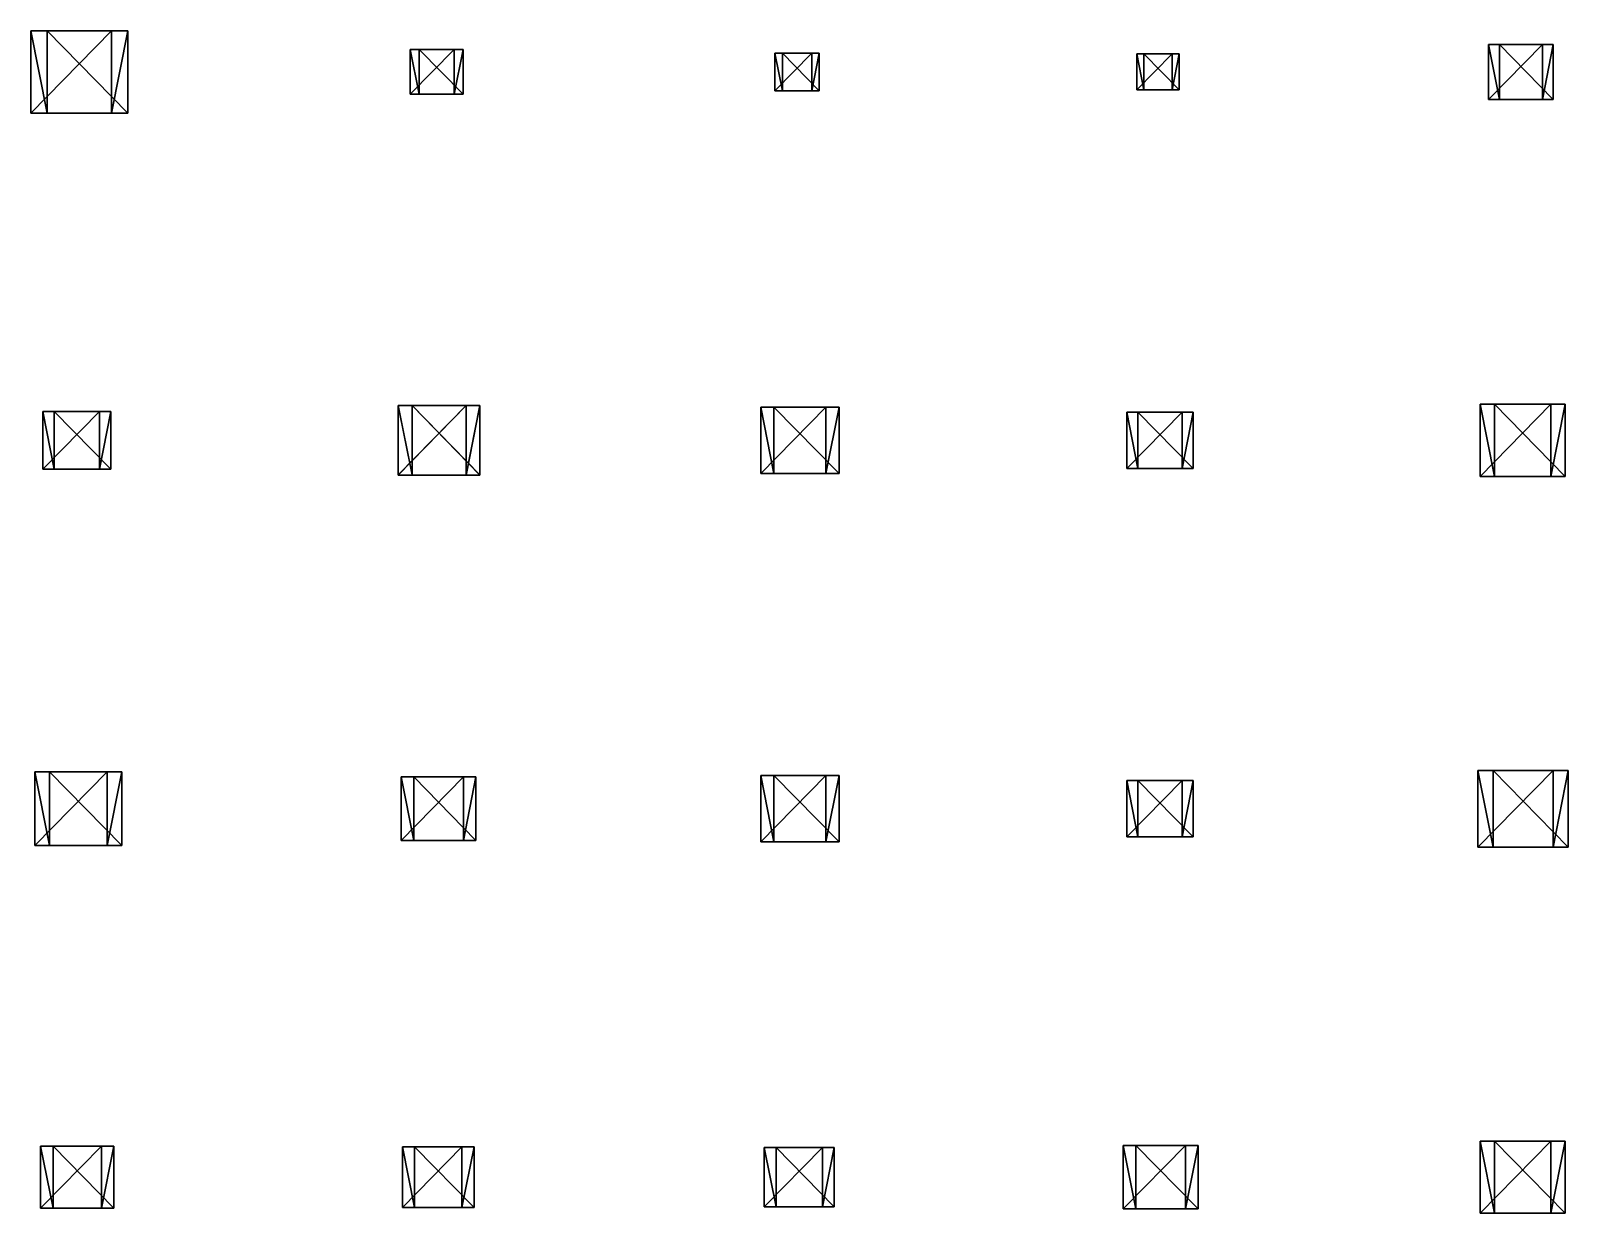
# Model space of a CAD drawing. Header units: metres. Extents: x -316 to 301, y -240 to 227.
# Drawn here: x -66.2 to 8.9, y 163.2 to 221 of the extents above; entities that cross this region are included whole.
import ezdxf

# ---------------------------------------------------------------- set-up
doc = ezdxf.new("R2010")
doc.units = ezdxf.units.M

msp = doc.modelspace()

# ---------------------------------------------------------------- linework, layer by layer
for points in [[(-66.174286, 216.98824, -467.14523), (-66.174286, 221.01176, -467.14523), (-62.23096, 221.01176, -467.94458), (-62.23086, 221.01187, -467.9445)], [(-65.37494, 216.98824, -463.2019), (-65.37494, 221.01176, -463.2019), (-66.174286, 221.01176, -467.14523), (-66.17419, 221.01187, -467.14514)], [(-66.174286, 221.01176, -467.14523), (-65.37494, 221.01176, -463.2019), (-61.43161, 221.01176, -464.00125), (-61.43151, 221.01187, -464.00116)], [(-61.43161, 221.01176, -464.00125), (-62.23096, 221.01176, -467.94458), (-66.174286, 221.01176, -467.14523), (-66.17419, 221.01187, -467.14514)], [(-62.23096, 221.01176, -467.94458), (-62.23096, 216.98824, -467.94458), (-66.174286, 216.98824, -467.14523), (-66.17419, 216.98834, -467.14514)], [(-66.174286, 221.01176, -467.14523), (-66.174286, 216.98824, -467.14523), (-65.37494, 216.98824, -463.2019), (-65.37484, 216.98834, -463.2018)], [(-61.43161, 216.98824, -464.00125), (-61.43161, 221.01176, -464.00125), (-65.37494, 221.01176, -463.2019), (-65.37484, 221.01187, -463.2018)], [(-65.37494, 221.01176, -463.2019), (-65.37494, 216.98824, -463.2019), (-61.43161, 216.98824, -464.00125), (-61.43151, 216.98834, -464.00116)], [(-62.23096, 216.98824, -467.94458), (-62.23096, 221.01176, -467.94458), (-61.43161, 221.01176, -464.00125), (-61.43151, 221.01187, -464.00116)], [(-61.43161, 221.01176, -464.00125), (-61.43161, 216.98824, -464.00125), (-62.23096, 216.98824, -467.94458), (-62.23086, 216.98834, -467.9445)], [(-47.63373, 217.90588, -470.9036), (-47.63373, 220.09412, -470.9036), (-45.489113, 220.09412, -471.33832), (-45.489014, 220.09422, -471.33823)], [(-47.198997, 217.90588, -468.75897), (-47.198997, 220.09412, -468.75897), (-47.63373, 220.09412, -470.9036), (-47.633633, 220.09422, -470.9035)], [(-47.63373, 220.09412, -470.9036), (-47.198997, 220.09412, -468.75897), (-45.05438, 220.09412, -469.1937), (-45.05428, 220.09422, -469.1936)], [(-45.05438, 220.09412, -469.1937), (-45.489113, 220.09412, -471.33832), (-47.63373, 220.09412, -470.9036), (-47.633633, 220.09422, -470.9035)], [(-45.489113, 220.09412, -471.33832), (-45.489113, 217.90588, -471.33832), (-47.63373, 217.90588, -470.9036), (-47.633633, 217.90599, -470.9035)], [(-47.63373, 220.09412, -470.9036), (-47.63373, 217.90588, -470.9036), (-47.198997, 217.90588, -468.75897), (-47.1989, 217.90599, -468.75888)], [(-45.05438, 217.90588, -469.1937), (-45.05438, 220.09412, -469.1937), (-47.198997, 220.09412, -468.75897), (-47.1989, 220.09422, -468.75888)], [(-47.198997, 220.09412, -468.75897), (-47.198997, 217.90588, -468.75897), (-45.05438, 217.90588, -469.1937), (-45.05428, 217.90599, -469.1936)], [(-45.489113, 217.90588, -471.33832), (-45.489113, 220.09412, -471.33832), (-45.05438, 220.09412, -469.1937), (-45.05428, 220.09422, -469.1936)], [(-45.05438, 220.09412, -469.1937), (-45.05438, 217.90588, -469.1937), (-45.489113, 217.90588, -471.33832), (-45.489014, 217.90599, -471.33823)], [(5.0477386, 217.65883, -481.58264), (5.0477386, 220.34117, -481.58264), (7.6766233, 220.34117, -482.11554), (7.6767235, 220.34128, -482.11545)], [(5.58064, 217.65883, -478.95374), (5.58064, 220.34117, -478.95374), (5.0477386, 220.34117, -481.58264), (5.0478387, 220.34128, -481.58255)], [(5.0477386, 220.34117, -481.58264), (5.58064, 220.34117, -478.95374), (8.209524, 220.34117, -479.48663), (8.209624, 220.34128, -479.48654)], [(8.209524, 220.34117, -479.48663), (7.6766233, 220.34117, -482.11554), (5.0477386, 220.34117, -481.58264), (5.0478387, 220.34128, -481.58255)], [(7.6766233, 220.34117, -482.11554), (7.6766233, 217.65883, -482.11554), (5.0477386, 217.65883, -481.58264), (5.0478387, 217.65894, -481.58255)], [(5.0477386, 220.34117, -481.58264), (5.0477386, 217.65883, -481.58264), (5.58064, 217.65883, -478.95374), (5.58074, 217.65894, -478.95364)], [(8.209524, 217.65883, -479.48663), (8.209524, 220.34117, -479.48663), (5.58064, 220.34117, -478.95374), (5.58074, 220.34128, -478.95364)], [(5.58064, 220.34117, -478.95374), (5.58064, 217.65883, -478.95374), (8.209524, 217.65883, -479.48663), (8.209624, 217.65894, -479.48654)], [(7.6766233, 217.65883, -482.11554), (7.6766233, 220.34117, -482.11554), (8.209524, 220.34117, -479.48663), (8.209624, 220.34128, -479.48654)], [(8.209524, 220.34117, -479.48663), (8.209524, 217.65883, -479.48663), (7.6766233, 217.65883, -482.11554), (7.6767235, 217.65894, -482.11545)], [(-29.819578, 218.08235, -474.51468), (-29.819578, 219.91765, -474.51468), (-28.020868, 219.91765, -474.8793), (-28.02077, 219.91776, -474.8792)], [(-29.454962, 218.08235, -472.71597), (-29.454962, 219.91765, -472.71597), (-29.819578, 219.91765, -474.51468), (-29.819479, 219.91776, -474.5146)], [(-29.819578, 219.91765, -474.51468), (-29.454962, 219.91765, -472.71597), (-27.656252, 219.91765, -473.0806), (-27.656153, 219.91776, -473.0805)], [(-27.656252, 219.91765, -473.0806), (-28.020868, 219.91765, -474.8793), (-29.819578, 219.91765, -474.51468), (-29.819479, 219.91776, -474.5146)], [(-28.020868, 219.91765, -474.8793), (-28.020868, 218.08235, -474.8793), (-29.819578, 218.08235, -474.51468), (-29.819479, 218.08246, -474.5146)], [(-29.819578, 219.91765, -474.51468), (-29.819578, 218.08235, -474.51468), (-29.454962, 218.08235, -472.71597), (-29.454863, 218.08246, -472.71588)], [(-27.656252, 218.08235, -473.0806), (-27.656252, 219.91765, -473.0806), (-29.454962, 219.91765, -472.71597), (-29.454863, 219.91776, -472.71588)], [(-29.454962, 219.91765, -472.71597), (-29.454962, 218.08235, -472.71597), (-27.656252, 218.08235, -473.0806), (-27.656153, 218.08246, -473.0805)], [(-28.020868, 218.08235, -474.8793), (-28.020868, 219.91765, -474.8793), (-27.656252, 219.91765, -473.0806), (-27.656153, 219.91776, -473.0805)], [(-27.656252, 219.91765, -473.0806), (-27.656252, 218.08235, -473.0806), (-28.020868, 218.08235, -474.8793), (-28.02077, 218.08246, -474.8792)], [(-12.14379, 218.11765, -478.09772), (-12.14379, 219.88235, -478.09772), (-10.414261, 219.88235, -478.44833), (-10.414161, 219.88246, -478.44824)], [(-11.793198, 218.11765, -476.3682), (-11.793198, 219.88235, -476.3682), (-12.14379, 219.88235, -478.09772), (-12.14369, 219.88246, -478.09763)], [(-12.14379, 219.88235, -478.09772), (-11.793198, 219.88235, -476.3682), (-10.063668, 219.88235, -476.7188), (-10.063568, 219.88246, -476.71872)], [(-10.063668, 219.88235, -476.7188), (-10.414261, 219.88235, -478.44833), (-12.14379, 219.88235, -478.09772), (-12.14369, 219.88246, -478.09763)], [(-10.414261, 219.88235, -478.44833), (-10.414261, 218.11765, -478.44833), (-12.14379, 218.11765, -478.09772), (-12.14369, 218.11775, -478.09763)], [(-12.14379, 219.88235, -478.09772), (-12.14379, 218.11765, -478.09772), (-11.793198, 218.11765, -476.3682), (-11.7930975, 218.11775, -476.3681)], [(-10.063668, 218.11765, -476.7188), (-10.063668, 219.88235, -476.7188), (-11.793198, 219.88235, -476.3682), (-11.7930975, 219.88246, -476.3681)], [(-11.793198, 219.88235, -476.3682), (-11.793198, 218.11765, -476.3682), (-10.063668, 218.11765, -476.7188), (-10.063568, 218.11775, -476.71872)], [(-10.414261, 218.11765, -478.44833), (-10.414261, 219.88235, -478.44833), (-10.063668, 219.88235, -476.7188), (-10.063568, 219.88246, -476.71872)], [(-10.063668, 219.88235, -476.7188), (-10.063668, 218.11765, -476.7188), (-10.414261, 218.11765, -478.44833), (-10.414161, 218.11775, -478.44824)], [(-47.198997, 217.90588, -468.75897), (-47.63373, 217.90588, -470.9036), (-45.489113, 217.90588, -471.33832), (-45.489014, 217.90599, -471.33823)], [(-45.489113, 217.90588, -471.33832), (-45.05438, 217.90588, -469.1937), (-47.198997, 217.90588, -468.75897), (-47.1989, 217.90599, -468.75888)], [(-29.454962, 218.08235, -472.71597), (-29.819578, 218.08235, -474.51468), (-28.020868, 218.08235, -474.8793), (-28.02077, 218.08246, -474.8792)], [(-28.020868, 218.08235, -474.8793), (-27.656252, 218.08235, -473.0806), (-29.454962, 218.08235, -472.71597), (-29.454863, 218.08246, -472.71588)], [(-11.793198, 218.11765, -476.3682), (-12.14379, 218.11765, -478.09772), (-10.414261, 218.11765, -478.44833), (-10.414161, 218.11775, -478.44824)], [(-10.414261, 218.11765, -478.44833), (-10.063668, 218.11765, -476.7188), (-11.793198, 218.11765, -476.3682), (-11.7930975, 218.11775, -476.3681)], [(5.58064, 217.65883, -478.95374), (5.0477386, 217.65883, -481.58264), (7.6766233, 217.65883, -482.11554), (7.6767235, 217.65894, -482.11545)], [(7.6766233, 217.65883, -482.11554), (8.209524, 217.65883, -479.48663), (5.58064, 217.65883, -478.95374), (5.58074, 217.65894, -478.95364)], [(-65.37494, 216.98824, -463.2019), (-66.174286, 216.98824, -467.14523), (-62.23096, 216.98824, -467.94458), (-62.23086, 216.98834, -467.9445)], [(-62.23096, 216.98824, -467.94458), (-61.43161, 216.98824, -464.00125), (-65.37494, 216.98824, -463.2019), (-65.37484, 216.98834, -463.2018)], [(-65.58625, 199.58824, -467.2644), (-65.58625, 202.41176, -467.2644), (-62.819, 202.41176, -467.82535), (-62.8189, 202.41187, -467.82526)], [(-65.0253, 199.58824, -464.49716), (-65.0253, 202.41176, -464.49716), (-65.58625, 202.41176, -467.2644), (-65.58615, 202.41187, -467.2643)], [(-65.58625, 202.41176, -467.2644), (-65.0253, 202.41176, -464.49716), (-62.258053, 202.41176, -465.0581), (-62.257954, 202.41187, -465.058)], [(-62.258053, 202.41176, -465.0581), (-62.819, 202.41176, -467.82535), (-65.58625, 202.41176, -467.2644), (-65.58615, 202.41187, -467.2643)], [(-62.819, 202.41176, -467.82535), (-62.819, 199.58824, -467.82535), (-65.58625, 199.58824, -467.2644), (-65.58615, 199.58835, -467.2643)], [(-65.58625, 202.41176, -467.2644), (-65.58625, 199.58824, -467.2644), (-65.0253, 199.58824, -464.49716), (-65.0252, 199.58835, -464.49707)], [(-62.258053, 199.58824, -465.0581), (-62.258053, 202.41176, -465.0581), (-65.0253, 202.41176, -464.49716), (-65.0252, 202.41187, -464.49707)], [(-65.0253, 202.41176, -464.49716), (-65.0253, 199.58824, -464.49716), (-62.258053, 199.58824, -465.0581), (-62.257954, 199.58835, -465.058)], [(-62.819, 199.58824, -467.82535), (-62.819, 202.41176, -467.82535), (-62.258053, 202.41176, -465.0581), (-62.257954, 202.41187, -465.058)], [(-62.258053, 202.41176, -465.0581), (-62.258053, 199.58824, -465.0581), (-62.819, 199.58824, -467.82535), (-62.8189, 199.58835, -467.82526)], [(-48.22177, 199.30588, -470.7844), (-48.22177, 202.69412, -470.7844), (-44.901073, 202.69412, -471.45752), (-44.900974, 202.69423, -471.45743)], [(-47.548634, 199.30588, -467.46368), (-47.548634, 202.69412, -467.46368), (-48.22177, 202.69412, -470.7844), (-48.221672, 202.69423, -470.7843)], [(-48.22177, 202.69412, -470.7844), (-47.548634, 202.69412, -467.46368), (-44.227936, 202.69412, -468.1368), (-44.227837, 202.69423, -468.13672)], [(-44.227936, 202.69412, -468.1368), (-44.901073, 202.69412, -471.45752), (-48.22177, 202.69412, -470.7844), (-48.221672, 202.69423, -470.7843)], [(-44.901073, 202.69412, -471.45752), (-44.901073, 199.30588, -471.45752), (-48.22177, 199.30588, -470.7844), (-48.221672, 199.30598, -470.7843)], [(-48.22177, 202.69412, -470.7844), (-48.22177, 199.30588, -470.7844), (-47.548634, 199.30588, -467.46368), (-47.548534, 199.30598, -467.4636)], [(-44.227936, 199.30588, -468.1368), (-44.227936, 202.69412, -468.1368), (-47.548634, 202.69412, -467.46368), (-47.548534, 202.69423, -467.4636)], [(-47.548634, 202.69412, -467.46368), (-47.548634, 199.30588, -467.46368), (-44.227936, 199.30588, -468.1368), (-44.227837, 199.30598, -468.13672)], [(-44.901073, 199.30588, -471.45752), (-44.901073, 202.69412, -471.45752), (-44.227936, 202.69412, -468.1368), (-44.227837, 202.69423, -468.13672)], [(-44.227936, 202.69412, -468.1368), (-44.227936, 199.30588, -468.1368), (-44.901073, 199.30588, -471.45752), (-44.900974, 199.30598, -471.45743)], [(-30.511398, 199.37646, -474.37445), (-30.511398, 202.62354, -474.37445), (-27.329065, 202.62354, -475.01956), (-27.328966, 202.62364, -475.01947)], [(-29.866308, 199.37646, -471.1921), (-29.866308, 202.62354, -471.1921), (-30.511398, 202.62354, -474.37445), (-30.5113, 202.62364, -474.37436)], [(-30.511398, 202.62354, -474.37445), (-29.866308, 202.62354, -471.1921), (-26.683975, 202.62354, -471.83722), (-26.683876, 202.62364, -471.83713)], [(-26.683975, 202.62354, -471.83722), (-27.329065, 202.62354, -475.01956), (-30.511398, 202.62354, -474.37445), (-30.5113, 202.62364, -474.37436)], [(-27.329065, 202.62354, -475.01956), (-27.329065, 199.37646, -475.01956), (-30.511398, 199.37646, -474.37445), (-30.5113, 199.37657, -474.37436)], [(-30.511398, 202.62354, -474.37445), (-30.511398, 199.37646, -474.37445), (-29.866308, 199.37646, -471.1921), (-29.866209, 199.37657, -471.19202)], [(-26.683975, 199.37646, -471.83722), (-26.683975, 202.62354, -471.83722), (-29.866308, 202.62354, -471.1921), (-29.866209, 202.62364, -471.19202)], [(-29.866308, 202.62354, -471.1921), (-29.866308, 199.37646, -471.1921), (-26.683975, 199.37646, -471.83722), (-26.683876, 199.37657, -471.83713)], [(-27.329065, 199.37646, -475.01956), (-27.329065, 202.62354, -475.01956), (-26.683975, 202.62354, -471.83722), (-26.683876, 202.62364, -471.83713)], [(-26.683975, 202.62354, -471.83722), (-26.683975, 199.37646, -471.83722), (-27.329065, 199.37646, -475.01956), (-27.328966, 199.37657, -475.01947)], [(-12.62805, 199.62354, -477.99957), (-12.62805, 202.37646, -477.99957), (-9.929984, 202.37646, -478.5465), (-9.929884, 202.37657, -478.54642)], [(-12.081124, 199.62354, -475.3015), (-12.081124, 202.37646, -475.3015), (-12.62805, 202.37646, -477.99957), (-12.62795, 202.37657, -477.99948)], [(-12.62805, 202.37646, -477.99957), (-12.081124, 202.37646, -475.3015), (-9.383059, 202.37646, -475.84845), (-9.382958, 202.37657, -475.84836)], [(-9.383059, 202.37646, -475.84845), (-9.929984, 202.37646, -478.5465), (-12.62805, 202.37646, -477.99957), (-12.62795, 202.37657, -477.99948)], [(-9.929984, 202.37646, -478.5465), (-9.929984, 199.62354, -478.5465), (-12.62805, 199.62354, -477.99957), (-12.62795, 199.62364, -477.99948)], [(-12.62805, 202.37646, -477.99957), (-12.62805, 199.62354, -477.99957), (-12.081124, 199.62354, -475.3015), (-12.081024, 199.62364, -475.30142)], [(-9.383059, 199.62354, -475.84845), (-9.383059, 202.37646, -475.84845), (-12.081124, 202.37646, -475.3015), (-12.081024, 202.37657, -475.30142)], [(-12.081124, 202.37646, -475.3015), (-12.081124, 199.62354, -475.3015), (-9.383059, 199.62354, -475.84845), (-9.382958, 199.62364, -475.84836)], [(-9.929984, 199.62354, -478.5465), (-9.929984, 202.37646, -478.5465), (-9.383059, 202.37646, -475.84845), (-9.382958, 202.37657, -475.84836)], [(-9.383059, 202.37646, -475.84845), (-9.383059, 199.62354, -475.84845), (-9.929984, 199.62354, -478.5465), (-9.929884, 199.62364, -478.54642)], [(4.6326466, 199.23529, -481.4985), (4.6326466, 202.76471, -481.4985), (8.091705, 202.76471, -482.19968), (8.091805, 202.76482, -482.1996)], [(5.3338323, 199.23529, -478.03946), (5.3338323, 202.76471, -478.03946), (4.6326466, 202.76471, -481.4985), (4.6327467, 202.76482, -481.4984)], [(4.6326466, 202.76471, -481.4985), (5.3338323, 202.76471, -478.03946), (8.792891, 202.76471, -478.74063), (8.792991, 202.76482, -478.74054)], [(8.792891, 202.76471, -478.74063), (8.091705, 202.76471, -482.19968), (4.6326466, 202.76471, -481.4985), (4.6327467, 202.76482, -481.4984)], [(8.091705, 202.76471, -482.19968), (8.091705, 199.23529, -482.19968), (4.6326466, 199.23529, -481.4985), (4.6327467, 199.2354, -481.4984)], [(4.6326466, 202.76471, -481.4985), (4.6326466, 199.23529, -481.4985), (5.3338323, 199.23529, -478.03946), (5.3339324, 199.2354, -478.03937)], [(8.792891, 199.23529, -478.74063), (8.792891, 202.76471, -478.74063), (5.3338323, 202.76471, -478.03946), (5.3339324, 202.76482, -478.03937)], [(5.3338323, 202.76471, -478.03946), (5.3338323, 199.23529, -478.03946), (8.792891, 199.23529, -478.74063), (8.792991, 199.2354, -478.74054)], [(8.091705, 199.23529, -482.19968), (8.091705, 202.76471, -482.19968), (8.792891, 202.76471, -478.74063), (8.792991, 202.76482, -478.74054)], [(8.792891, 202.76471, -478.74063), (8.792891, 199.23529, -478.74063), (8.091705, 199.23529, -482.19968), (8.091805, 199.2354, -482.1996)], [(-65.0253, 199.58824, -464.49716), (-65.58625, 199.58824, -467.2644), (-62.819, 199.58824, -467.82535), (-62.8189, 199.58835, -467.82526)], [(-62.819, 199.58824, -467.82535), (-62.258053, 199.58824, -465.0581), (-65.0253, 199.58824, -464.49716), (-65.0252, 199.58835, -464.49707)], [(-47.548634, 199.30588, -467.46368), (-48.22177, 199.30588, -470.7844), (-44.901073, 199.30588, -471.45752), (-44.900974, 199.30598, -471.45743)], [(-44.901073, 199.30588, -471.45752), (-44.227936, 199.30588, -468.1368), (-47.548634, 199.30588, -467.46368), (-47.548534, 199.30598, -467.4636)], [(-29.866308, 199.37646, -471.1921), (-30.511398, 199.37646, -474.37445), (-27.329065, 199.37646, -475.01956), (-27.328966, 199.37657, -475.01947)], [(-27.329065, 199.37646, -475.01956), (-26.683975, 199.37646, -471.83722), (-29.866308, 199.37646, -471.1921), (-29.866209, 199.37657, -471.19202)], [(-12.081124, 199.62354, -475.3015), (-12.62805, 199.62354, -477.99957), (-9.929984, 199.62354, -478.5465), (-9.929884, 199.62364, -478.54642)], [(-9.929984, 199.62354, -478.5465), (-9.383059, 199.62354, -475.84845), (-12.081124, 199.62354, -475.3015), (-12.081024, 199.62364, -475.30142)], [(5.3338323, 199.23529, -478.03946), (4.6326466, 199.23529, -481.4985), (8.091705, 199.23529, -482.19968), (8.091805, 199.2354, -482.1996)], [(8.091705, 199.23529, -482.19968), (8.792891, 199.23529, -478.74063), (5.3338323, 199.23529, -478.03946), (5.3339324, 199.2354, -478.03937)], [(-65.96676, 181.2, -467.1873), (-65.96676, 184.8, -467.1873), (-62.438515, 184.8, -467.9025), (-62.438416, 184.80011, -467.9024)], [(-65.25155, 181.2, -463.65903), (-65.25155, 184.8, -463.65903), (-65.96676, 184.8, -467.1873), (-65.96666, 184.80011, -467.1872)], [(-65.96676, 184.8, -467.1873), (-65.25155, 184.8, -463.65903), (-61.72331, 184.8, -464.37424), (-61.72321, 184.80011, -464.37415)], [(-61.72331, 184.8, -464.37424), (-62.438515, 184.8, -467.9025), (-65.96676, 184.8, -467.1873), (-65.96666, 184.80011, -467.1872)], [(-62.438515, 184.8, -467.9025), (-62.438515, 181.2, -467.9025), (-65.96676, 181.2, -467.1873), (-65.96666, 181.2001, -467.1872)], [(-65.96676, 184.8, -467.1873), (-65.96676, 181.2, -467.1873), (-65.25155, 181.2, -463.65903), (-65.25145, 181.2001, -463.65894)], [(-61.72331, 181.2, -464.37424), (-61.72331, 184.8, -464.37424), (-65.25155, 184.8, -463.65903), (-65.25145, 184.80011, -463.65894)], [(-65.25155, 184.8, -463.65903), (-65.25155, 181.2, -463.65903), (-61.72331, 181.2, -464.37424), (-61.72321, 181.2001, -464.37415)], [(-62.438515, 181.2, -467.9025), (-62.438515, 184.8, -467.9025), (-61.72331, 184.8, -464.37424), (-61.72321, 184.80011, -464.37415)], [(-61.72331, 184.8, -464.37424), (-61.72331, 181.2, -464.37424), (-62.438515, 181.2, -467.9025), (-62.438416, 181.2001, -467.9024)], [(4.5288963, 181.12941, -481.47745), (4.5288963, 184.87059, -481.47745), (8.195498, 184.87059, -482.2207), (8.195599, 184.8707, -482.2206)], [(5.272153, 181.12941, -477.81085), (5.272153, 184.87059, -477.81085), (4.5288963, 184.87059, -481.47745), (4.5289965, 184.8707, -481.47736)], [(4.5288963, 184.87059, -481.47745), (5.272153, 184.87059, -477.81085), (8.938755, 184.87059, -478.5541), (8.938855, 184.8707, -478.55402)], [(8.938755, 184.87059, -478.5541), (8.195498, 184.87059, -482.2207), (4.5288963, 184.87059, -481.47745), (4.5289965, 184.8707, -481.47736)], [(8.195498, 184.87059, -482.2207), (8.195498, 181.12941, -482.2207), (4.5288963, 181.12941, -481.47745), (4.5289965, 181.12952, -481.47736)], [(4.5288963, 184.87059, -481.47745), (4.5288963, 181.12941, -481.47745), (5.272153, 181.12941, -477.81085), (5.272253, 181.12952, -477.81076)], [(8.938755, 181.12941, -478.5541), (8.938755, 184.87059, -478.5541), (5.272153, 184.87059, -477.81085), (5.272253, 184.8707, -477.81076)], [(5.272153, 184.87059, -477.81085), (5.272153, 181.12941, -477.81085), (8.938755, 181.12941, -478.5541), (8.938855, 181.12952, -478.55402)], [(8.195498, 181.12941, -482.2207), (8.195498, 184.87059, -482.2207), (8.938755, 184.87059, -478.5541), (8.938855, 184.8707, -478.55402)], [(8.938755, 184.87059, -478.5541), (8.938755, 181.12941, -478.5541), (8.195498, 181.12941, -482.2207), (8.195599, 181.12952, -482.2206)], [(-48.08341, 181.44705, -470.81244), (-48.08341, 184.55295, -470.81244), (-45.039436, 184.55295, -471.42947), (-45.039337, 184.55305, -471.42938)], [(-47.466362, 181.44705, -467.76846), (-47.466362, 184.55295, -467.76846), (-48.08341, 184.55295, -470.81244), (-48.08331, 184.55305, -470.81235)], [(-48.08341, 184.55295, -470.81244), (-47.466362, 184.55295, -467.76846), (-44.42239, 184.55295, -468.3855), (-44.42229, 184.55305, -468.3854)], [(-44.42239, 184.55295, -468.3855), (-45.039436, 184.55295, -471.42947), (-48.08341, 184.55295, -470.81244), (-48.08331, 184.55305, -470.81235)], [(-45.039436, 184.55295, -471.42947), (-45.039436, 181.44705, -471.42947), (-48.08341, 181.44705, -470.81244), (-48.08331, 181.44716, -470.81235)], [(-48.08341, 184.55295, -470.81244), (-48.08341, 181.44705, -470.81244), (-47.466362, 181.44705, -467.76846), (-47.466263, 181.44716, -467.76837)], [(-44.42239, 181.44705, -468.3855), (-44.42239, 184.55295, -468.3855), (-47.466362, 184.55295, -467.76846), (-47.466263, 184.55305, -467.76837)], [(-47.466362, 184.55295, -467.76846), (-47.466362, 181.44705, -467.76846), (-44.42239, 181.44705, -468.3855), (-44.42229, 181.44716, -468.3854)], [(-45.039436, 181.44705, -471.42947), (-45.039436, 184.55295, -471.42947), (-44.42239, 184.55295, -468.3855), (-44.42229, 184.55305, -468.3854)], [(-44.42239, 184.55295, -468.3855), (-44.42239, 181.44705, -468.3855), (-45.039436, 181.44705, -471.42947), (-45.039337, 181.44716, -471.42938)], [(-30.511398, 181.37646, -474.37445), (-30.511398, 184.62354, -474.37445), (-27.329065, 184.62354, -475.01956), (-27.328966, 184.62364, -475.01947)], [(-29.866308, 181.37646, -471.1921), (-29.866308, 184.62354, -471.1921), (-30.511398, 184.62354, -474.37445), (-30.5113, 184.62364, -474.37436)], [(-30.511398, 184.62354, -474.37445), (-29.866308, 184.62354, -471.1921), (-26.683975, 184.62354, -471.83722), (-26.683876, 184.62364, -471.83713)], [(-26.683975, 184.62354, -471.83722), (-27.329065, 184.62354, -475.01956), (-30.511398, 184.62354, -474.37445), (-30.5113, 184.62364, -474.37436)], [(-27.329065, 184.62354, -475.01956), (-27.329065, 181.37646, -475.01956), (-30.511398, 181.37646, -474.37445), (-30.5113, 181.37657, -474.37436)], [(-30.511398, 184.62354, -474.37445), (-30.511398, 181.37646, -474.37445), (-29.866308, 181.37646, -471.1921), (-29.866209, 181.37657, -471.19202)], [(-26.683975, 181.37646, -471.83722), (-26.683975, 184.62354, -471.83722), (-29.866308, 184.62354, -471.1921), (-29.866209, 184.62364, -471.19202)], [(-29.866308, 184.62354, -471.1921), (-29.866308, 181.37646, -471.1921), (-26.683975, 181.37646, -471.83722), (-26.683876, 181.37657, -471.83713)], [(-27.329065, 181.37646, -475.01956), (-27.329065, 184.62354, -475.01956), (-26.683975, 184.62354, -471.83722), (-26.683876, 184.62364, -471.83713)], [(-26.683975, 184.62354, -471.83722), (-26.683975, 181.37646, -471.83722), (-27.329065, 181.37646, -475.01956), (-27.328966, 181.37657, -475.01947)], [(-12.62805, 181.62354, -477.99957), (-12.62805, 184.37646, -477.99957), (-9.929984, 184.37646, -478.5465), (-9.929884, 184.37657, -478.54642)], [(-12.081124, 181.62354, -475.3015), (-12.081124, 184.37646, -475.3015), (-12.62805, 184.37646, -477.99957), (-12.62795, 184.37657, -477.99948)], [(-12.62805, 184.37646, -477.99957), (-12.081124, 184.37646, -475.3015), (-9.383059, 184.37646, -475.84845), (-9.382958, 184.37657, -475.84836)], [(-9.383059, 184.37646, -475.84845), (-9.929984, 184.37646, -478.5465), (-12.62805, 184.37646, -477.99957), (-12.62795, 184.37657, -477.99948)], [(-9.929984, 184.37646, -478.5465), (-9.929984, 181.62354, -478.5465), (-12.62805, 181.62354, -477.99957), (-12.62795, 181.62364, -477.99948)], [(-12.62805, 184.37646, -477.99957), (-12.62805, 181.62354, -477.99957), (-12.081124, 181.62354, -475.3015), (-12.081024, 181.62364, -475.30142)], [(-9.383059, 181.62354, -475.84845), (-9.383059, 184.37646, -475.84845), (-12.081124, 184.37646, -475.3015), (-12.081024, 184.37657, -475.30142)], [(-12.081124, 184.37646, -475.3015), (-12.081124, 181.62354, -475.3015), (-9.383059, 181.62354, -475.84845), (-9.382958, 181.62364, -475.84836)], [(-9.929984, 181.62354, -478.5465), (-9.929984, 184.37646, -478.5465), (-9.383059, 184.37646, -475.84845), (-9.382958, 184.37657, -475.84836)], [(-9.383059, 184.37646, -475.84845), (-9.383059, 181.62354, -475.84845), (-9.929984, 181.62354, -478.5465), (-9.929884, 181.62364, -478.54642)], [(-65.25155, 181.2, -463.65903), (-65.96676, 181.2, -467.1873), (-62.438515, 181.2, -467.9025), (-62.438416, 181.2001, -467.9024)], [(-62.438515, 181.2, -467.9025), (-61.72331, 181.2, -464.37424), (-65.25155, 181.2, -463.65903), (-65.25145, 181.2001, -463.65894)], [(-47.466362, 181.44705, -467.76846), (-48.08341, 181.44705, -470.81244), (-45.039436, 181.44705, -471.42947), (-45.039337, 181.44716, -471.42938)], [(-45.039436, 181.44705, -471.42947), (-44.42239, 181.44705, -468.3855), (-47.466362, 181.44705, -467.76846), (-47.466263, 181.44716, -467.76837)], [(-29.866308, 181.37646, -471.1921), (-30.511398, 181.37646, -474.37445), (-27.329065, 181.37646, -475.01956), (-27.328966, 181.37657, -475.01947)], [(-27.329065, 181.37646, -475.01956), (-26.683975, 181.37646, -471.83722), (-29.866308, 181.37646, -471.1921), (-29.866209, 181.37657, -471.19202)], [(-12.081124, 181.62354, -475.3015), (-12.62805, 181.62354, -477.99957), (-9.929984, 181.62354, -478.5465), (-9.929884, 181.62364, -478.54642)], [(-9.929984, 181.62354, -478.5465), (-9.383059, 181.62354, -475.84845), (-12.081124, 181.62354, -475.3015), (-12.081024, 181.62364, -475.30142)], [(5.272153, 181.12941, -477.81085), (4.5288963, 181.12941, -481.47745), (8.195498, 181.12941, -482.2207), (8.195599, 181.12952, -482.2206)], [(8.195498, 181.12941, -482.2207), (8.938755, 181.12941, -478.5541), (5.272153, 181.12941, -477.81085), (5.272253, 181.12952, -477.81076)], [(4.6326466, 163.23529, -481.4985), (4.6326466, 166.76471, -481.4985), (8.091705, 166.76471, -482.19968), (8.091805, 166.76482, -482.1996)], [(5.3338323, 163.23529, -478.03946), (5.3338323, 166.76471, -478.03946), (4.6326466, 166.76471, -481.4985), (4.6327467, 166.76482, -481.4984)], [(4.6326466, 166.76471, -481.4985), (5.3338323, 166.76471, -478.03946), (8.792891, 166.76471, -478.74063), (8.792991, 166.76482, -478.74054)], [(8.792891, 166.76471, -478.74063), (8.091705, 166.76471, -482.19968), (4.6326466, 166.76471, -481.4985), (4.6327467, 166.76482, -481.4984)], [(8.091705, 166.76471, -482.19968), (8.091705, 163.23529, -482.19968), (4.6326466, 163.23529, -481.4985), (4.6327467, 163.2354, -481.4984)], [(4.6326466, 166.76471, -481.4985), (4.6326466, 163.23529, -481.4985), (5.3338323, 163.23529, -478.03946), (5.3339324, 163.2354, -478.03937)], [(8.792891, 163.23529, -478.74063), (8.792891, 166.76471, -478.74063), (5.3338323, 166.76471, -478.03946), (5.3339324, 166.76482, -478.03937)], [(5.3338323, 166.76471, -478.03946), (5.3338323, 163.23529, -478.03946), (8.792891, 163.23529, -478.74063), (8.792991, 163.2354, -478.74054)], [(8.091705, 163.23529, -482.19968), (8.091705, 166.76471, -482.19968), (8.792891, 166.76471, -478.74063), (8.792991, 166.76482, -478.74054)], [(8.792891, 166.76471, -478.74063), (8.792891, 163.23529, -478.74063), (8.091705, 163.23529, -482.19968), (8.091805, 163.2354, -482.1996)], [(-65.690025, 163.48235, -467.24338), (-65.690025, 166.51765, -467.24338), (-62.715237, 166.51765, -467.8464), (-62.715137, 166.51776, -467.8463)], [(-65.087006, 163.48235, -464.2686), (-65.087006, 166.51765, -464.2686), (-65.690025, 166.51765, -467.24338), (-65.689926, 166.51776, -467.2433)], [(-65.690025, 166.51765, -467.24338), (-65.087006, 166.51765, -464.2686), (-62.112217, 166.51765, -464.8716), (-62.112118, 166.51776, -464.87152)], [(-62.112217, 166.51765, -464.8716), (-62.715237, 166.51765, -467.8464), (-65.690025, 166.51765, -467.24338), (-65.689926, 166.51776, -467.2433)], [(-62.715237, 166.51765, -467.8464), (-62.715237, 163.48235, -467.8464), (-65.690025, 163.48235, -467.24338), (-65.689926, 163.48245, -467.2433)], [(-65.690025, 166.51765, -467.24338), (-65.690025, 163.48235, -467.24338), (-65.087006, 163.48235, -464.2686), (-65.08691, 163.48245, -464.2685)], [(-62.112217, 163.48235, -464.8716), (-62.112217, 166.51765, -464.8716), (-65.087006, 166.51765, -464.2686), (-65.08691, 166.51776, -464.2685)], [(-65.087006, 166.51765, -464.2686), (-65.087006, 163.48235, -464.2686), (-62.112217, 163.48235, -464.8716), (-62.112118, 163.48245, -464.87152)], [(-62.715237, 163.48235, -467.8464), (-62.715237, 166.51765, -467.8464), (-62.112217, 166.51765, -464.8716), (-62.112118, 166.51776, -464.87152)], [(-62.112217, 166.51765, -464.8716), (-62.112217, 163.48235, -464.8716), (-62.715237, 163.48235, -467.8464), (-62.715137, 163.48245, -467.8463)], [(-48.01424, 163.51765, -470.82645), (-48.01424, 166.48235, -470.82645), (-45.10863, 166.48235, -471.41547), (-45.108532, 166.48245, -471.41537)], [(-47.425243, 163.51765, -467.92084), (-47.425243, 166.48235, -467.92084), (-48.01424, 166.48235, -470.82645), (-48.01414, 166.48245, -470.82635)], [(-48.01424, 166.48235, -470.82645), (-47.425243, 166.48235, -467.92084), (-44.519634, 166.48235, -468.50986), (-44.519535, 166.48245, -468.50977)], [(-44.519634, 166.48235, -468.50986), (-45.10863, 166.48235, -471.41547), (-48.01424, 166.48235, -470.82645), (-48.01414, 166.48245, -470.82635)], [(-45.10863, 166.48235, -471.41547), (-45.10863, 163.51765, -471.41547), (-48.01424, 163.51765, -470.82645), (-48.01414, 163.51776, -470.82635)], [(-48.01424, 166.48235, -470.82645), (-48.01424, 163.51765, -470.82645), (-47.425243, 163.51765, -467.92084), (-47.425144, 163.51776, -467.92075)], [(-44.519634, 163.51765, -468.50986), (-44.519634, 166.48235, -468.50986), (-47.425243, 166.48235, -467.92084), (-47.425144, 166.48245, -467.92075)], [(-47.425243, 166.48235, -467.92084), (-47.425243, 163.51765, -467.92084), (-44.519634, 163.51765, -468.50986), (-44.519535, 163.51776, -468.50977)], [(-45.10863, 163.51765, -471.41547), (-45.10863, 166.48235, -471.41547), (-44.519634, 166.48235, -468.50986), (-44.519535, 166.48245, -468.50977)], [(-44.519634, 166.48235, -468.50986), (-44.519634, 163.51765, -468.50986), (-45.10863, 163.51765, -471.41547), (-45.108532, 163.51776, -471.41537)], [(-30.338451, 163.55295, -474.40952), (-30.338451, 166.44705, -474.40952), (-27.502024, 166.44705, -474.98447), (-27.501925, 166.44716, -474.98438)], [(-29.76348, 163.55295, -471.5731), (-29.76348, 166.44705, -471.5731), (-30.338451, 166.44705, -474.40952), (-30.338352, 166.44716, -474.40942)], [(-30.338451, 166.44705, -474.40952), (-29.76348, 166.44705, -471.5731), (-26.927052, 166.44705, -472.14804), (-26.926952, 166.44716, -472.14795)], [(-26.927052, 166.44705, -472.14804), (-27.502024, 166.44705, -474.98447), (-30.338451, 166.44705, -474.40952), (-30.338352, 166.44716, -474.40942)], [(-27.502024, 166.44705, -474.98447), (-27.502024, 163.55295, -474.98447), (-30.338451, 163.55295, -474.40952), (-30.338352, 163.55305, -474.40942)], [(-30.338451, 166.44705, -474.40952), (-30.338451, 163.55295, -474.40952), (-29.76348, 163.55295, -471.5731), (-29.76338, 163.55305, -471.573)], [(-26.927052, 163.55295, -472.14804), (-26.927052, 166.44705, -472.14804), (-29.76348, 166.44705, -471.5731), (-29.76338, 166.44716, -471.573)], [(-29.76348, 166.44705, -471.5731), (-29.76348, 163.55295, -471.5731), (-26.927052, 163.55295, -472.14804), (-26.926952, 163.55305, -472.14795)], [(-27.502024, 163.55295, -474.98447), (-27.502024, 166.44705, -474.98447), (-26.927052, 166.44705, -472.14804), (-26.926952, 166.44716, -472.14795)], [(-26.927052, 166.44705, -472.14804), (-26.927052, 163.55295, -472.14804), (-27.502024, 163.55295, -474.98447), (-27.501925, 163.55305, -474.98438)], [(-12.800997, 163.44705, -477.9645), (-12.800997, 166.55295, -477.9645), (-9.757026, 166.55295, -478.58154), (-9.756926, 166.55305, -478.58145)], [(-12.183953, 163.44705, -474.92053), (-12.183953, 166.55295, -474.92053), (-12.800997, 166.55295, -477.9645), (-12.800897, 166.55305, -477.96442)], [(-12.800997, 166.55295, -477.9645), (-12.183953, 166.55295, -474.92053), (-9.139982, 166.55295, -475.53757), (-9.139882, 166.55305, -475.53748)], [(-9.139982, 166.55295, -475.53757), (-9.757026, 166.55295, -478.58154), (-12.800997, 166.55295, -477.9645), (-12.800897, 166.55305, -477.96442)], [(-9.757026, 166.55295, -478.58154), (-9.757026, 163.44705, -478.58154), (-12.800997, 163.44705, -477.9645), (-12.800897, 163.44716, -477.96442)], [(-12.800997, 166.55295, -477.9645), (-12.800997, 163.44705, -477.9645), (-12.183953, 163.44705, -474.92053), (-12.183853, 163.44716, -474.92044)], [(-9.139982, 163.44705, -475.53757), (-9.139982, 166.55295, -475.53757), (-12.183953, 166.55295, -474.92053), (-12.183853, 166.55305, -474.92044)], [(-12.183953, 166.55295, -474.92053), (-12.183953, 163.44705, -474.92053), (-9.139982, 163.44705, -475.53757), (-9.139882, 163.44716, -475.53748)], [(-9.757026, 163.44705, -478.58154), (-9.757026, 166.55295, -478.58154), (-9.139982, 166.55295, -475.53757), (-9.139882, 166.55305, -475.53748)], [(-9.139982, 166.55295, -475.53757), (-9.139982, 163.44705, -475.53757), (-9.757026, 163.44705, -478.58154), (-9.756926, 163.44716, -478.58145)], [(-65.087006, 163.48235, -464.2686), (-65.690025, 163.48235, -467.24338), (-62.715237, 163.48235, -467.8464), (-62.715137, 163.48245, -467.8463)], [(-62.715237, 163.48235, -467.8464), (-62.112217, 163.48235, -464.8716), (-65.087006, 163.48235, -464.2686), (-65.08691, 163.48245, -464.2685)], [(-47.425243, 163.51765, -467.92084), (-48.01424, 163.51765, -470.82645), (-45.10863, 163.51765, -471.41547), (-45.108532, 163.51776, -471.41537)], [(-45.10863, 163.51765, -471.41547), (-44.519634, 163.51765, -468.50986), (-47.425243, 163.51765, -467.92084), (-47.425144, 163.51776, -467.92075)], [(-29.76348, 163.55295, -471.5731), (-30.338451, 163.55295, -474.40952), (-27.502024, 163.55295, -474.98447), (-27.501925, 163.55305, -474.98438)], [(-27.502024, 163.55295, -474.98447), (-26.927052, 163.55295, -472.14804), (-29.76348, 163.55295, -471.5731), (-29.76338, 163.55305, -471.573)], [(-12.183953, 163.44705, -474.92053), (-12.800997, 163.44705, -477.9645), (-9.757026, 163.44705, -478.58154), (-9.756926, 163.44716, -478.58145)], [(-9.757026, 163.44705, -478.58154), (-9.139982, 163.44705, -475.53757), (-12.183953, 163.44705, -474.92053), (-12.183853, 163.44716, -474.92044)], [(5.3338323, 163.23529, -478.03946), (4.6326466, 163.23529, -481.4985), (8.091705, 163.23529, -482.19968), (8.091805, 163.2354, -482.1996)], [(8.091705, 163.23529, -482.19968), (8.792891, 163.23529, -478.74063), (5.3338323, 163.23529, -478.03946), (5.3339324, 163.2354, -478.03937)]]:
    msp.add_3dface(points)

doc.saveas('drawing.dxf')
